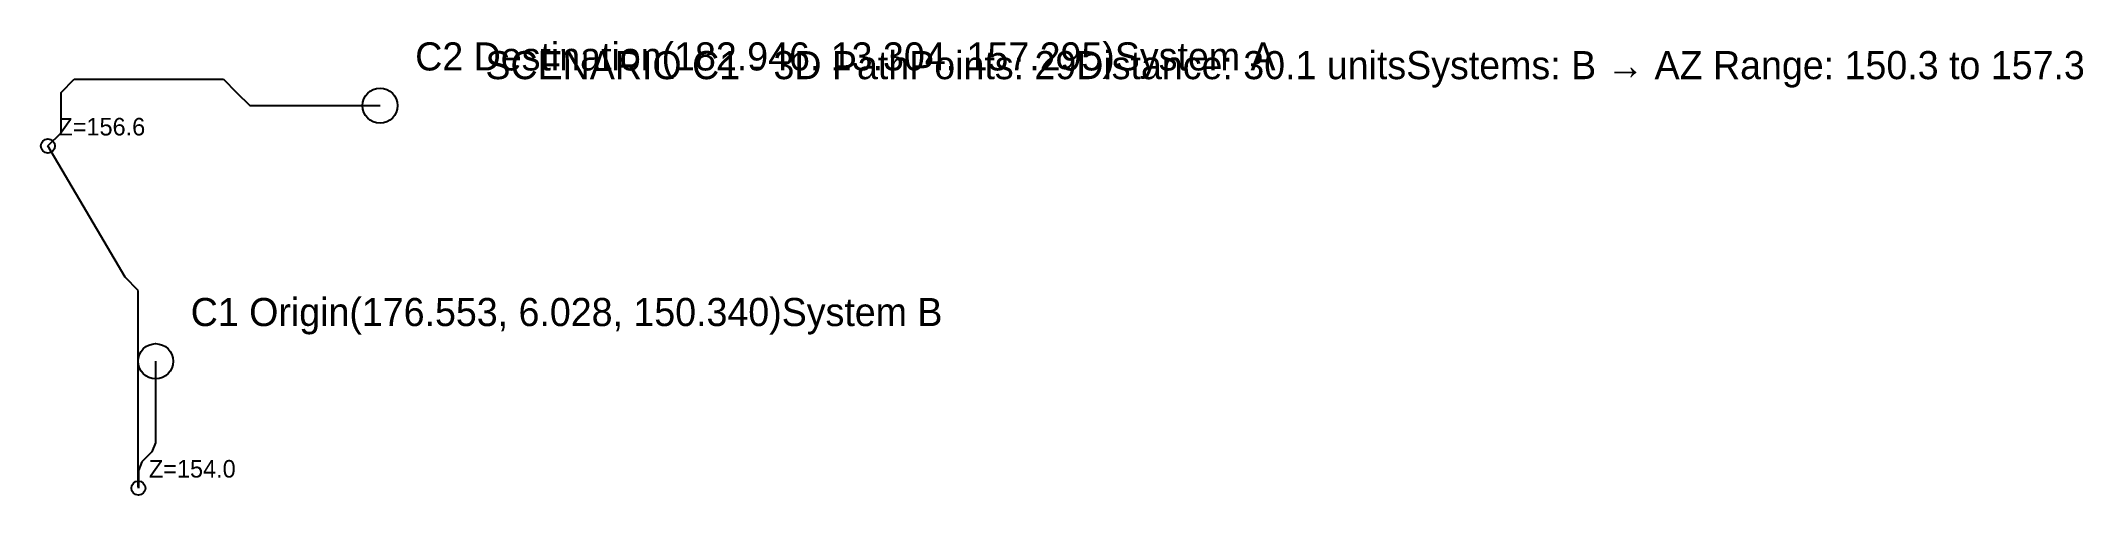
# Model space of a CAD drawing. Header units: metres. Extents: x 173.3 to 231.4, y 2.2 to 15.1.
import ezdxf

# ---------------------------------------------------------------- set-up
doc = ezdxf.new("R2010")
doc.units = ezdxf.units.M
for name, color, linetype in [('PATH', 1, 'Continuous'), ('POINTS', 2, 'Continuous'), ('TEXT', 7, 'Continuous')]:
    doc.layers.add(name, color=color, linetype=linetype)

msp = doc.modelspace()

# ---------------------------------------------------------------- linework, layer by layer
at = {"layer": 'PATH'}
for p, q in [((173.861, 13.68, 156.874), (174.237, 14.056, 156.874)), ((174.237, 14.056, 156.874), (176.709, 14.056, 156.874)), ((176.709, 14.056, 156.874), (176.958, 14.056, 156.977)), ((176.958, 14.056, 156.977), (177.202, 14.056, 157.221)), ((177.202, 14.056, 157.221), (177.381, 14.056, 157.295)), ((177.381, 14.056, 157.295), (178.482, 14.056, 157.295)), ((178.482, 14.056, 157.295), (178.858, 13.68, 157.295)), ((173.861, 13.375, 156.874), (173.861, 13.68, 156.874)), ((178.858, 13.68, 157.295), (179.234, 13.304, 157.295)), ((173.861, 13.126, 156.77), (173.861, 13.375, 156.874)), ((173.861, 13.092, 156.737), (173.861, 13.126, 156.77)), ((173.861, 12.843, 156.634), (173.861, 13.092, 156.737)), ((173.861, 12.53, 156.634), (173.861, 12.843, 156.634)), ((179.234, 13.304, 157.295), (182.946, 13.304, 157.295)), ((173.485, 12.154, 156.634), (173.861, 12.53, 156.634)), ((175.682, 8.418, 153.96), (173.485, 12.154, 156.634)), ((176.058, 8.042, 153.96), (175.682, 8.418, 153.96)), ((176.058, 7.592, 153.96), (176.058, 8.042, 153.96)), ((176.058, 2.924, 153.96), (176.058, 7.592, 153.96)), ((176.553, 6.028, 150.34), (176.553, 3.703, 150.34)), ((176.553, 3.703, 150.34), (176.45, 3.453, 150.34)), ((176.058, 2.474, 153.96), (176.058, 2.924, 153.96)), ((176.165, 3.168, 150.34), (176.062, 2.919, 150.34)), ((176.062, 2.919, 150.34), (176.062, 2.469, 150.34)), ((176.45, 3.453, 150.34), (176.165, 3.168, 150.34)), ((176.062, 2.416, 153.96), (176.058, 2.474, 153.96)), ((176.062, 2.469, 150.34), (176.062, 2.416, 150.34)), ((176.062, 2.416, 150.34), (176.062, 2.416, 153.96))]:
    msp.add_line(p, q, dxfattribs=at)
at = {"layer": 'POINTS'}
for centre, radius in [((182.946, 13.304, 157.295), 0.5), ((173.485, 12.154, 156.634), 0.2), ((176.553, 6.028, 150.34), 0.5), ((176.062, 2.416, 153.96), 0.2)]:
    msp.add_circle(centre, radius, dxfattribs=at)

# ---------------------------------------------------------------- texts
at = {"layer": 'TEXT'}
for s, height, p in [('C2 Destination(182.946, 13.304, 157.295)System A', 0.8, (183.946, 14.304, 157.295)), ('SCENARIO C1 - 3D PathPoints: 29Distance: 30.1 unitsSystems: B → AZ Range: 150.3 to 157.3', 0.8, (185.946, 14.056, 154.749)), ('Z=156.6', 0.5, (173.785, 12.454, 156.634)), ('C1 Origin(176.553, 6.028, 150.340)System B', 0.8, (177.553, 7.028, 150.34)), ('Z=154.0', 0.5, (176.362, 2.716, 153.96))]:
    msp.add_text(s, height=height, dxfattribs=at).set_placement(p)

doc.saveas('drawing.dxf')
